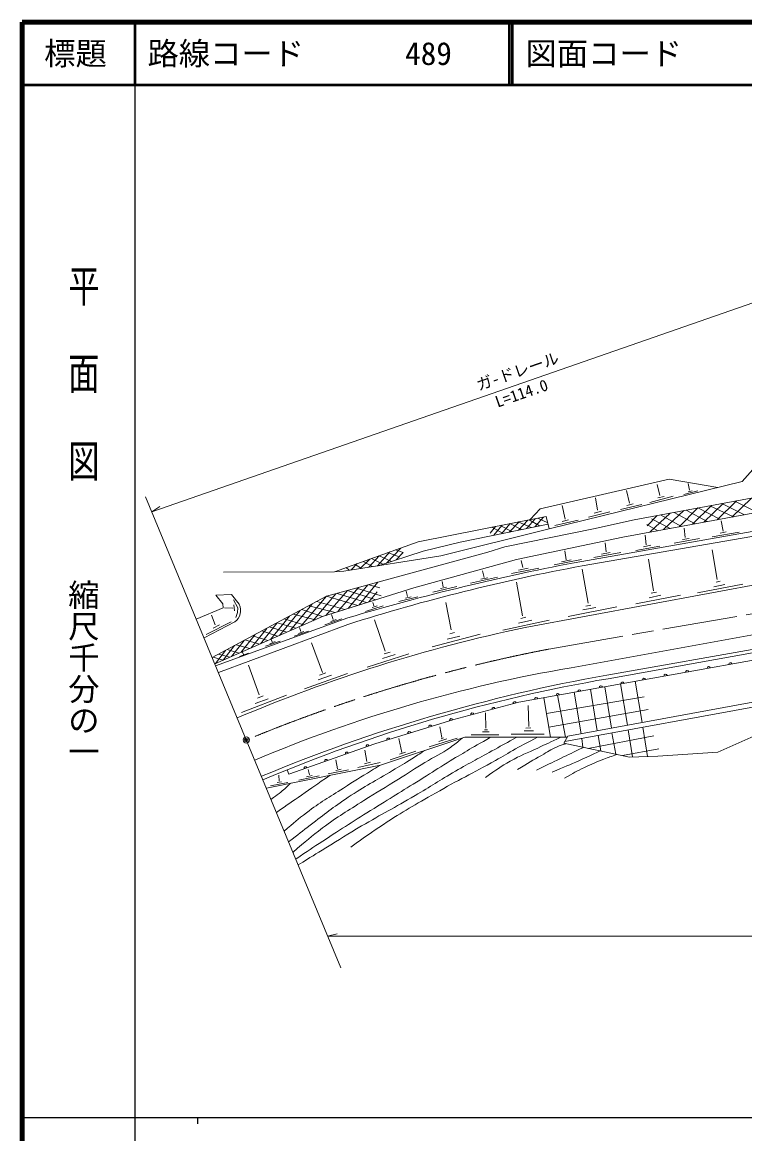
# Model space of a CAD drawing. Units: millimetres, scale not verified. Extents: x 40000 to 680000, y 20000 to 380000.
# Drawn here: x 40000 to 155396, y 202409 to 380000 of the extents above; entities that cross this region are included whole.
import ezdxf
from ezdxf.enums import TextEntityAlignment as Align

# ---------------------------------------------------------------- set-up
doc = ezdxf.new("R2010")
doc.units = ezdxf.units.MM
doc.header["$LTSCALE"] = 1000
doc.header["$PDMODE"] = 32
doc.header["$PDSIZE"] = 500
doc.linetypes.add('CHAIN', pattern=[18.5, 12, -1.5, 3.5, -1.5])
for name, color, linetype, lineweight in [('M-BGD', 7, 'Continuous', 13), ('M-BMK', 2, 'CHAIN', 13), ('M-BMK-SRVR', 3, 'Continuous', 13), ('M-STR-HTXT', 7, 'Continuous', 13), ('M-TTL', 2, 'Continuous', 140), ('M-TTL-BAND', 7, 'Continuous', 25), ('M-TTL-LINE', 7, 'Continuous', 50)]:
    doc.layers.add(name, color=color, linetype=linetype, lineweight=lineweight)
doc.layers.add('M-OTRS', color=6, linetype='Continuous')
doc.layers.add('M-TTL-TXT', color=7, linetype='Continuous')
doc.styles.add('@ＭＳ ゴシック', font='')
doc.styles.add('ＭＳ ゴシック', font='')
doc.styles.get('@ＭＳ ゴシック').set_extended_font_data('@MS Gothic')
doc.styles.get('ＭＳ ゴシック').set_extended_font_data('MS Gothic')

msp = doc.modelspace()

# ---------------------------------------------------------------- linework, layer by layer
at = {"layer": 'M-BGD'}
for p, q in [((157956, 309983), (154968, 306611)), ((122728, 302258), (143344, 307015)), ((154968, 306611), (124182, 299053)), ((141841, 304410), (141407, 306132)), ((143344, 307015), (151107, 305663)), ((146571, 305264), (146374, 306277)), ((131901, 302043), (131533, 303992)), ((136963, 303151), (136516, 305159)), ((160872, 304774), (137713, 300515)), ((140224, 303292), (143971, 304265)), ((141539, 303989), (142498, 304252)), ((145650, 304568), (147912, 305107)), ((146347, 304975), (147018, 305146)), ((156466, 303964), (153322, 300938)), ((121136, 300534), (122728, 302258)), ((126688, 300629), (126254, 302773)), ((129350, 293865), (178534, 302470)), ((135556, 302152), (138948, 302967)), ((135923, 297732), (161659, 302474)), ((136582, 302809), (137555, 303046)), ((142411, 298928), (145658, 301976)), ((144896, 299385), (147928, 302394)), ((145658, 301976), (145561, 301885)), ((146029, 302044), (149404, 300216)), ((147042, 299781), (150065, 302787)), ((147928, 302394), (151413, 300586)), ((151935, 303130), (148853, 300114)), ((153620, 300993), (149808, 302739)), ((154057, 303521), (150989, 300508)), ((155334, 301309), (151720, 303091)), ((157435, 301696), (153835, 303480)), ((123702, 301042), (103231, 296988)), ((119390, 300188), (117773, 298525)), ((121299, 299253), (119215, 300154)), ((120771, 300462), (119263, 298833)), ((122000, 300705), (120539, 299096)), ((122587, 299519), (120955, 300498)), ((123229, 300949), (121875, 299372)), ((123944, 300038), (122329, 300770)), ((124182, 299053), (123702, 301042)), ((125084, 299617), (128778, 300445)), ((126214, 300235), (127240, 300485)), ((178890, 301700), (129425, 293133)), ((130442, 300899), (133847, 301754)), ((137713, 300515), (131234, 299065)), ((131349, 301583), (132532, 301872)), ((141400, 301193), (139810, 299563)), ((143477, 301575), (140249, 298529)), ((143503, 299129), (140490, 300646)), ((141918, 301288), (145276, 299455)), ((144133, 301696), (147489, 299863)), ((151922, 298712), (151646, 300316)), ((106844, 294744), (124182, 299053)), ((123999, 299810), (109937, 296909)), ((115585, 299435), (114740, 298387)), ((114985, 299316), (116837, 298332)), ((115249, 298005), (116674, 299650)), ((116314, 299579), (118220, 298618)), ((116546, 298272), (117935, 299900)), ((131234, 299065), (117064, 296159)), ((119736, 298930), (117894, 299892)), ((141525, 298764), (139759, 299750)), ((145893, 297696), (145696, 299142)), ((150200, 297779), (154486, 298528)), ((151462, 298384), (152448, 298568)), ((103231, 296988), (89864, 292200)), ((109937, 296909), (104030, 295503)), ((118927, 294138), (135923, 297732)), ((133241, 295388), (133092, 296843)), ((139668, 296506), (139501, 298066)), ((144105, 296788), (148194, 297498)), ((145446, 297354), (146524, 297538)), ((114372, 295331), (88621, 288290)), ((96747, 293149), (98704, 295366)), ((104030, 295503), (96854, 293166)), ((100451, 295992), (98179, 293598)), ((98416, 295263), (100177, 294579)), ((99612, 295691), (100835, 295281)), ((99730, 294103), (100835, 295281)), ((117064, 296159), (114372, 295331)), ((183532, 295025), (120304, 283302)), ((126897, 294111), (126660, 295548)), ((131277, 294503), (135590, 295301)), ((132522, 295020), (133898, 295292)), ((137985, 295585), (141806, 296304)), ((139230, 296199), (140369, 296444)), ((150987, 290949), (150195, 295705)), ((91363, 292298), (106844, 294744)), ((92551, 292486), (93508, 293505)), ((94196, 292746), (93155, 293379)), ((93965, 292710), (95508, 294221)), ((95952, 293023), (94464, 293847)), ((95382, 292933), (96998, 294755)), ((97610, 293412), (95771, 294315)), ((98977, 293857), (96998, 294755)), ((102520, 289645), (118927, 294138)), ((119948, 292876), (119667, 293998)), ((124942, 293313), (129334, 294163)), ((126143, 293786), (127686, 294111)), ((140839, 289165), (140044, 294223)), ((72139, 292118), (89864, 292200)), ((89864, 292200), (91363, 292298)), ((92199, 292431), (91709, 292861)), ((111579, 290385), (115931, 291334)), ((113249, 291001), (114344, 291255)), ((113792, 291307), (113529, 292368)), ((118125, 291912), (122498, 292762)), ((119282, 292455), (120780, 292780)), ((127672, 276867), (215382, 292719)), ((130394, 287164), (129408, 292627)), ((87966, 285060), (102520, 289645)), ((90399, 285826), (93694, 289677)), ((95193, 290087), (92067, 286352)), ((93395, 289595), (97344, 288376)), ((96791, 290524), (93797, 286897)), ((95354, 290131), (97121, 289611)), ((105553, 288919), (109418, 289872)), ((106802, 289517), (107748, 289762)), ((107249, 289798), (107065, 290657)), ((119925, 285177), (118956, 290561)), ((147832, 288832), (155102, 290212)), ((150435, 289818), (152236, 290160)), ((150803, 290515), (151487, 290712)), ((70330, 278499), (88621, 288290)), ((70940, 288444), (73425, 288562)), ((72038, 287060), (70940, 288444)), ((73425, 288562), (74638, 286998)), ((73718, 287721), (74428, 286419)), ((84527, 283546), (88621, 288290)), ((86429, 284383), (90086, 288691)), ((88472, 285219), (91933, 289196)), ((88621, 288290), (93593, 286833)), ((90286, 288745), (95005, 287277)), ((91933, 289196), (96469, 287739)), ((96674, 288993), (95379, 287395)), ((100173, 287425), (103206, 288196)), ((101190, 287977), (102093, 288213)), ((101506, 288248), (101330, 289125)), ((137986, 287081), (145145, 288441)), ((140103, 288060), (141983, 288441)), ((140458, 288757), (141286, 288941)), ((67783, 284644), (72117, 286442)), ((72117, 286442), (72038, 287060)), ((73612, 286406), (72298, 286432)), ((73804, 286935), (73915, 285985)), ((74428, 286419), (74401, 285683)), ((81103, 282039), (84402, 286032)), ((82813, 282792), (86298, 287046)), ((87966, 285060), (84667, 286174)), ((89961, 285688), (85791, 286775)), ((91501, 286173), (87030, 287438)), ((94817, 285865), (97644, 286732)), ((95908, 286470), (96684, 286732)), ((96145, 286772), (96013, 287311)), ((108489, 282936), (107670, 287265)), ((127180, 285074), (134970, 286592)), ((129526, 286139), (131597, 286514)), ((130039, 286711), (130828, 286869)), ((69037, 281619), (73941, 284184)), ((69353, 282199), (73376, 284224)), ((70838, 283724), (70220, 285249)), ((70751, 277482), (87966, 285060)), ((92005, 284841), (70881, 277169)), ((74401, 285683), (74099, 284907)), ((79628, 281390), (82664, 285101)), ((84974, 283743), (81835, 284657)), ((86776, 284536), (83317, 285451)), ((88320, 283711), (91028, 284684)), ((89266, 284280), (90160, 284596)), ((89670, 284552), (89380, 285385)), ((97953, 279498), (96283, 284547)), ((116757, 282863), (124159, 284441)), ((119255, 283968), (121372, 284454)), ((119649, 284757), (120451, 284941)), ((133375, 275683), (183873, 284626)), ((70496, 283185), (71483, 283724)), ((71325, 276097), (91985, 283792)), ((76564, 280041), (79040, 283162)), ((78068, 280703), (80721, 284061)), ((80764, 281890), (78269, 282748)), ((82273, 282554), (79449, 283380)), ((83717, 283190), (80721, 284061)), ((83429, 281908), (85737, 282721)), ((84101, 282341), (84954, 282651)), ((84498, 282651), (84259, 283311)), ((108311, 282265), (109061, 282502)), ((183929, 284119), (133572, 275111)), ((75438, 281233), (73397, 278647)), ((77204, 282178), (74936, 279324)), ((75567, 281302), (77872, 280617)), ((76795, 281960), (79238, 281218)), ((78856, 280295), (81208, 281122)), ((79568, 280709), (80405, 281037)), ((79906, 280997), (79750, 281370)), ((87931, 276132), (86195, 280829)), ((105471, 280214), (113143, 282206)), ((107858, 281437), (109869, 281930)), ((72456, 279637), (70849, 277526)), ((73167, 278546), (71366, 279054)), ((73884, 280401), (72104, 278078)), ((74646, 279197), (72743, 279791)), ((76349, 279946), (74167, 280553)), ((74725, 278687), (76115, 279186)), ((75340, 278987), (75204, 279373)), ((95113, 276934), (101752, 279077)), ((97519, 278367), (99557, 278972)), ((97821, 279103), (98781, 279366)), ((72104, 278078), (70477, 278577)), ((77856, 272556), (76141, 277299)), ((85078, 273503), (91941, 275961)), ((87287, 274909), (89416, 275659)), ((87457, 275698), (88470, 276027)), ((126650, 265085), (179239, 274658)), ((175871, 274915), (127144, 265935)), ((133043, 273832), (134123, 267222)), ((135553, 274282), (136645, 267686)), ((137903, 274704), (139018, 268124)), ((75043, 269703), (82221, 272477)), ((77212, 271149), (79289, 271925)), ((77554, 272030), (78501, 272372)), ((124380, 265762), (123282, 272081)), ((123722, 269552), (139339, 272237)), ((125480, 272475), (126759, 265760)), ((128172, 272958), (129268, 266327)), ((130741, 273419), (131800, 266793)), ((120924, 267455), (120827, 270838)), ((124105, 267347), (139970, 270181)), ((114037, 267218), (113977, 269653)), ((107031, 265745), (106715, 267437)), ((113484, 266622), (114554, 266605)), ((113853, 266964), (114291, 266947)), ((120153, 266771), (121634, 266798)), ((120433, 267218), (121213, 267245)), ((134188, 266457), (134788, 263063)), ((136791, 266931), (137454, 262618)), ((139134, 267358), (139838, 262684)), ((151102, 263371), (159244, 266980)), ((97193, 261324), (110702, 265777)), ((100624, 263321), (100131, 265537)), ((104971, 264246), (109441, 265622)), ((106558, 265096), (107811, 265491)), ((106899, 265526), (107276, 265649)), ((110702, 265777), (127042, 265760)), ((111723, 266131), (116105, 266158)), ((118075, 266228), (123343, 266237)), ((127144, 265935), (126487, 264805)), ((126487, 264805), (136972, 262605)), ((129353, 265577), (129546, 264163)), ((130371, 263990), (140887, 265964)), ((131994, 266058), (132383, 263568)), ((95012, 261881), (94698, 263682)), ((98781, 262163), (102867, 263514)), ((100247, 263058), (101202, 263365)), ((135877, 262835), (141657, 263923)), ((141534, 262730), (151102, 263371)), ((78987, 257613), (97193, 261324)), ((90360, 260711), (90062, 262130)), ((93583, 260952), (97159, 261705)), ((94679, 261530), (95608, 261758)), ((136972, 262605), (141534, 262730)), ((81039, 258736), (80969, 259683)), ((82287, 260534), (82587, 259871)), ((84182, 258881), (87443, 259582)), ((85409, 259433), (86321, 259652)), ((85857, 259757), (85664, 260590)), ((88843, 259939), (92121, 260570)), ((90062, 260439), (90929, 260640)), ((79637, 258017), (82398, 258517)), ((80741, 258508), (81425, 258613))]:
    msp.add_line(p, q, dxfattribs=at)
msp.add_lwpolyline([(184090, 282990), (119308, 271368), (108905, 268617), (96303, 264712), (82587, 259871)], dxfattribs=at)
for centre, radius, start, end in [((185555, -11537), 309798, 100.43863, 107.57986), ((198519, -74168), 374477, 100.64414, 106.52494), ((72670, 285992), 2210, 305.11218, 27.06746), ((171625, 39936), 248719, 101.90821, 113.0272), ((149640, 276810), 250, 10.17127, 190.17127), ((153085, 277428), 250, 10.17127, 190.17127), ((165654, 53072), 226995, 99.63233, 112.95364), ((179035, 17579), 262112, 100.03217, 112.62588), ((142750, 275574), 250, 10.17127, 190.17127), ((146195, 276192), 250, 10.17127, 190.17127), ((175071, 31615), 247008, 99.67203, 113.03008), ((132415, 273719), 250, 10.17127, 190.17127), ((135860, 274338), 250, 10.17127, 190.17127), ((139305, 274956), 250, 10.17127, 190.17127), ((122080, 271865), 250, 10.17127, 190.17127), ((125525, 272483), 250, 10.17127, 190.17127), ((128970, 273101), 250, 10.17127, 190.17127), ((115264, 270298), 250, 14.81304, 194.81304), ((118647, 271193), 250, 14.81304, 194.81304), ((108501, 268492), 250, 17.21607, 197.21607), ((111880, 269403), 250, 14.81304, 194.81304), ((101815, 266420), 250, 17.21607, 197.21607), ((105158, 267456), 250, 17.21607, 197.21607), ((98472, 265384), 250, 17.21607, 197.21607), ((91843, 263138), 250, 19.4392, 199.4392), ((95143, 264303), 250, 19.4392, 199.4392), ((88542, 261973), 250, 19.4392, 199.4392), ((85242, 260808), 250, 19.4392, 199.4392)]:
    msp.add_arc(centre, radius, start, end, dxfattribs=at)
for points, knots in [([(110271, 265635), (109412, 264899), (109135, 264698), (108373, 264142), (106875, 263051), (105876, 262685), (104292, 261723), (102631, 260713), (101736, 260091), (100087, 259060), (97925, 257710), (96681, 257007), (94535, 255632), (91939, 253970), (90418, 253128), (87961, 251267), (86053, 249822), (85403, 249282), (83232, 247369)], [0, 0, 0, 0, 1, 1, 1, 2, 2, 2, 3, 3, 3, 4, 4, 4, 5, 5, 5, 6, 6, 6, 6]), ([(114799, 265772), (111433, 263824), (110545, 263330), (107870, 261680), (106368, 260752), (105541, 260210), (104044, 259274), (100986, 257361), (99253, 256323), (96200, 254402), (92985, 252380), (91172, 251266), (88001, 249176), (86306, 248059), (85762, 247702), (83680, 246289)], [0, 0, 0, 0, 1, 1, 1, 2, 2, 2, 3, 3, 3, 4, 4, 4, 5, 5, 5, 5]), ([(84067, 245355), (86221, 246690), (86763, 247025), (88494, 248091), (90717, 249461), (91945, 250256), (94193, 251582), (97499, 253532), (99430, 254488), (102738, 256434), (105276, 257927), (106633, 258872), (109187, 260339), (111618, 261735), (113008, 262469), (115463, 263824), (116841, 264585), (117273, 264824), (118993, 265768)], [0, 0, 0, 0, 1, 1, 1, 2, 2, 2, 3, 3, 3, 4, 4, 4, 5, 5, 5, 6, 6, 6, 6]), ([(92469, 248213), (94929, 249998), (95623, 250470), (97696, 251842), (100853, 253931), (102717, 254953), (105998, 256841), (109682, 258961), (111855, 259952), (115561, 262033), (116829, 262745), (117515, 263188), (118785, 263897), (120136, 264650), (120583, 264881), (122276, 265765)], [0, 0, 0, 0, 1, 1, 1, 2, 2, 2, 3, 3, 3, 4, 4, 4, 5, 5, 5, 5]), ([(114004, 259348), (115790, 260644), (116342, 261041), (117948, 261951), (119603, 262888), (120626, 263230), (122346, 264041), (123777, 264716), (124227, 264927), (126014, 265761)], [0, 0, 0, 0, 1, 1, 1, 2, 2, 2, 3, 3, 3, 3]), ([(119092, 260620), (120940, 261723), (121419, 262018), (122938, 262868), (123903, 263408), (124398, 263811), (125422, 264229), (125966, 264450), (126170, 264532), (126839, 264731)], [0, 0, 0, 0, 1, 1, 1, 2, 2, 2, 3, 3, 3, 3]), ([(82543, 249032), (84190, 250350), (84630, 250689), (85986, 251728), (88318, 253516), (89619, 254531), (92060, 256166), (94748, 257965), (96378, 258779), (99145, 260455), (100339, 261179), (101024, 261560), (102202, 262309), (103014, 262825), (103276, 262995), (104265, 263655)], [0, 0, 0, 0, 1, 1, 1, 2, 2, 2, 3, 3, 3, 4, 4, 4, 5, 5, 5, 5]), ([(122119, 260511), (123984, 261415), (124450, 261641), (125945, 262365), (127383, 263061), (127832, 263278), (129626, 264146)], [0, 0, 0, 0, 1, 1, 1, 2, 2, 2, 2]), ([(124663, 260196), (126758, 261072), (127308, 261297), (128982, 262049), (130284, 262635), (130703, 262829), (132298, 263585)], [0, 0, 0, 0, 1, 1, 1, 2, 2, 2, 2]), ([(126601, 259214), (128079, 260072), (128504, 260323), (129776, 260930), (130969, 261500), (131658, 261776), (132892, 262252), (133709, 262566), (133981, 262668), (134997, 263019)], [0, 0, 0, 0, 1, 1, 1, 2, 2, 2, 3, 3, 3, 3]), ([(81825, 250764), (83468, 252207), (83964, 252605), (85399, 253705), (87603, 255395), (88980, 256147), (91316, 257650), (93039, 258758), (94026, 259344), (95763, 260431), (96321, 260780), (96496, 260889), (97193, 261324)], [0, 0, 0, 0, 1, 1, 1, 2, 2, 2, 3, 3, 3, 4, 4, 4, 4]), ([(80586, 253754), (82535, 255103), (83023, 255441), (84586, 256521), (86378, 257760), (86939, 258147), (89178, 259691)], [0, 0, 0, 0, 1, 1, 1, 2, 2, 2, 2]), ([(79725, 255831), (80368, 256268), (80549, 256402), (81055, 256797), (81800, 257379), (82033, 257617), (82864, 258403)], [0, 0, 0, 0, 1, 1, 1, 2, 2, 2, 2])]:
    msp.add_open_spline(points, degree=3, knots=knots, dxfattribs=at)
at = {"layer": 'M-BMK'}
msp.add_line((124090, 279845), (172549, 288251), dxfattribs=at)
msp.add_arc((171769, 33618), 250801, 100.95913, 112.50059, dxfattribs=at)
at = {"layer": 'M-BMK-SRVR'}
for p, q in [((59699, 304148), (75789, 265327)), ((75789, 265327), (90872, 228936))]:
    msp.add_line(p, q, dxfattribs=at)
msp.add_circle((75789, 265327), 500, dxfattribs=at)
msp.add_point((75789, 265327), dxfattribs=at)
at = {"layer": 'M-OTRS'}
msp.add_point((75789, 265327), dxfattribs=at)
at = {"layer": 'M-STR-HTXT'}
for p, q in [((60683, 301773), (177099, 342297)), ((60683, 301773), (61977, 302620)), ((88778, 233988), (90278, 234363)), ((88778, 233988), (563734, 233988))]:
    msp.add_line(p, q, dxfattribs=at)
at = {"layer": 'M-TTL'}
for p, q in [((40000, 380000), (40000, 20000)), ((680000, 380000), (40000, 380000))]:
    msp.add_line(p, q, dxfattribs=at)
at = {"layer": 'M-TTL-BAND'}
for p, q in [((58000, 370000), (58000, 20000)), ((40000, 205000), (579000, 205000)), ((68000, 205000), (68000, 204000))]:
    msp.add_line(p, q, dxfattribs=at)
at = {"layer": 'M-TTL-LINE'}
for p, q in [((58000, 380000), (58000, 370000)), ((117750, 380000), (117750, 370000)), ((118250, 380000), (118250, 370000)), ((40000, 370000), (680000, 370000))]:
    msp.add_line(p, q, dxfattribs=at)

# ---------------------------------------------------------------- texts
at = {"layer": 'M-STR-HTXT', "style": 'ＭＳ ゴシック'}
for s, p in [('ガ-ドレール', (113099, 320587)), ('L=114.0', (116099, 317899))]:
    msp.add_text(s, height=1833, rotation=19.193, dxfattribs=at).set_placement(p, align=Align.BOTTOM_LEFT)
at = {"layer": 'M-TTL-BAND', "style": '@ＭＳ ゴシック', "width": 1.4}
msp.add_text('平  面  図', height=3666, rotation=270, dxfattribs=at).set_placement((49777, 306475), align=Align.MIDDLE_RIGHT)
at = {"layer": 'M-TTL-BAND', "style": '@ＭＳ ゴシック'}
msp.add_text('縮尺千分の一', height=3666, rotation=270, dxfattribs=at).set_placement((49777, 261030), align=Align.MIDDLE_RIGHT)
at = {"layer": 'M-TTL-TXT', "style": 'ＭＳ ゴシック'}
msp.add_text('標題', height=3666, dxfattribs=at).set_placement((48500, 375000), align=Align.MIDDLE_CENTER)
for s, p in [('路線コード', (60000, 375000)), ('489', (101142, 375000)), ('図面コード', (120380, 375000))]:
    msp.add_text(s, height=3666, dxfattribs=at).set_placement(p, align=Align.MIDDLE_LEFT)

doc.saveas('drawing.dxf')
